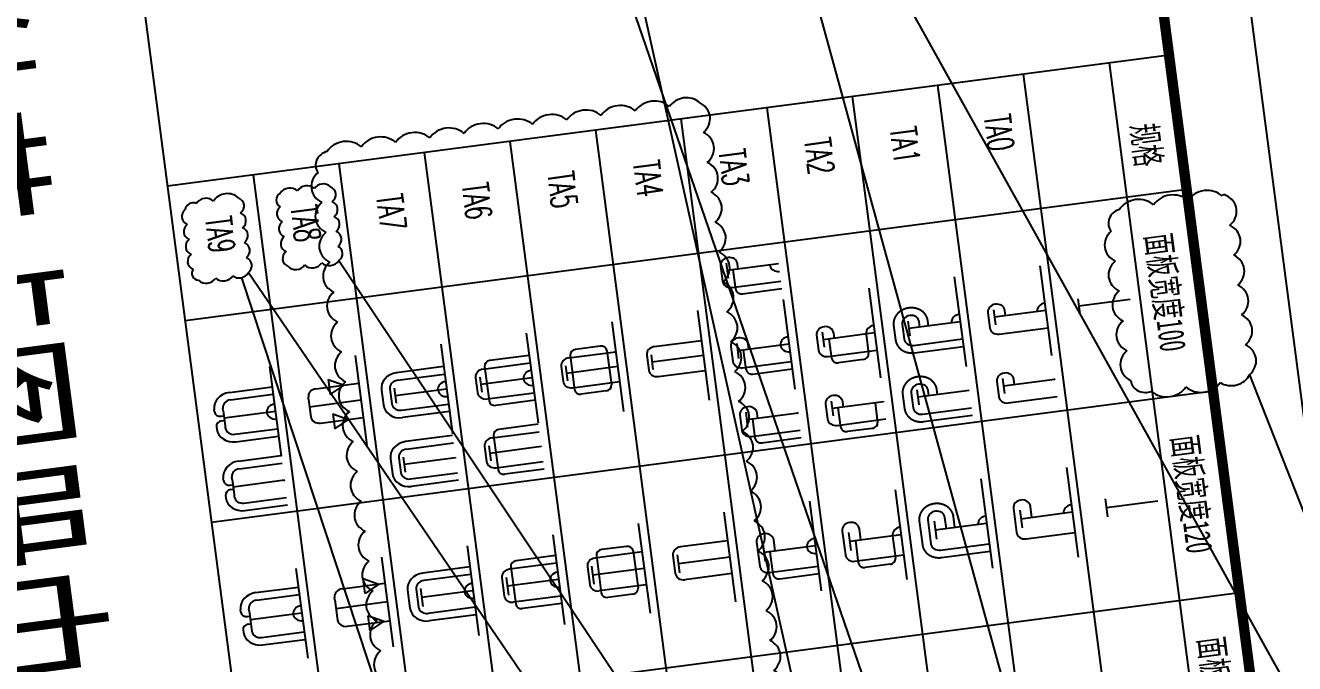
# Model space of a CAD drawing. Header units: millimetres. Extents: x -14906165 to 53546503, y 133836 to 58622790.
# Drawn here: x 42721724 to 43261366, y 40278154 to 40549494 of the extents above; entities that cross this region are included whole.
import ezdxf

# ---------------------------------------------------------------- set-up
doc = ezdxf.new("R2010")
doc.units = ezdxf.units.MM
doc.header["$LTSCALE"] = 100
doc.linetypes.add('DASHED', pattern=[8, 6, -2])
doc.layers.add('T', color=3, linetype='Continuous')
doc.layers.add('标准形式增加', color=6, linetype='Continuous')
doc.styles.add('中文GB2312', font='', dxfattribs={"width": 0.7})
doc.styles.add('英文（单）', font='romans.shx', dxfattribs={"width": 0.7})
doc.styles.get('中文GB2312').set_extended_font_data('FangSong_GB2312')

# ---------------------------------------------------------------- blocks, each defined once
blk = doc.blocks.new('*U614')
blk.add_line((0, 0), (0, 0))
at = {"ltscale": 0.5}
for p, q in [((135, -285), (135, 0)), ((0, -235), (-75, -235)), ((-75, -335), (85.1, -335))]:
    blk.add_line(p, q, dxfattribs=at)
blk.add_arc((0, 0), 50, 180, 270)
for centre, start, end in [((-75, -285), 90, 270), ((85, -285), 270, 0)]:
    blk.add_arc(centre, 50, start, end, dxfattribs=at)
at = {"layer": 'T'}
for p, q in [((0, 0), (0, -300)), ((-60, -300), (60, -300))]:
    blk.add_line(p, q, dxfattribs=at)
blk = doc.blocks.new('*U613')
at = {"ltscale": 0.5}
for p, q in [((135, -285), (135, 0)), ((0, -235), (-75, -235)), ((-75, -335), (85.1, -335))]:
    blk.add_line(p, q, dxfattribs=at)
at = {"linetype": 'DASHED'}
blk.add_lwpolyline([(0, -185), (-75, -185, 1.000004), (-75, -385), (85, -385, 0.414215), (185, -285), (185, 0)], format="xyb", dxfattribs=at)
blk.add_arc((0, 0), 50, 180, 270)
at = {"ltscale": 0.5}
for centre, start, end in [((-75, -285), 90, 270), ((85, -285), 270, 0)]:
    blk.add_arc(centre, 50, start, end, dxfattribs=at)
at = {"layer": 'T'}
for p, q in [((0, 0), (0, -300)), ((-60, -300), (60, -300))]:
    blk.add_line(p, q, dxfattribs=at)
blk = doc.blocks.new('*U612')
at = {"ltscale": 0.5}
for p, q in [((135, -285), (135, 0)), ((0, -235), (-75, -235)), ((150, -265), (0, -265)), ((-75, -335), (85.1, -335))]:
    blk.add_line(p, q, dxfattribs=at)
blk.add_lwpolyline([(0, -50), (150, -50, -0.414214), (185, -85), (185, -230)], format="xyb")
blk.add_arc((0, 0), 50, 180, 270)
for centre, start, end in [((-75, -285), 90, 270), ((85, -285), 270, 0)]:
    blk.add_arc(centre, 50, start, end, dxfattribs=at)
at = {"linetype": 'DASHED'}
blk.add_arc((150, -230), 35, 270, 0, dxfattribs=at)
at = {"layer": 'T'}
for p, q in [((0, 0), (0, -300)), ((-60, -300), (60, -300))]:
    blk.add_line(p, q, dxfattribs=at)
blk = doc.blocks.new('*U605')
at = {"ltscale": 0.5}
for p, q in [((135, -285), (135, 0)), ((0, -235), (-75, -235)), ((150, -265), (0, -265)), ((-75, -335), (85.1, -335))]:
    blk.add_line(p, q, dxfattribs=at)
at = {"linetype": 'DASHED'}
blk.add_line((185, -230), (185, 0), dxfattribs=at)
for start, end in [(180, 270), (270, 0)]:
    blk.add_arc((0, 0), 50, start, end)
at = {"ltscale": 0.5}
for centre, start, end in [((-75, -285), 90, 270), ((85, -285), 270, 0)]:
    blk.add_arc(centre, 50, start, end, dxfattribs=at)
at = {"linetype": 'DASHED'}
blk.add_arc((150, -230), 35, 270, 0, dxfattribs=at)
at = {"layer": 'T'}
for p, q in [((0, 0), (0, -300)), ((-60, -300), (60, -300))]:
    blk.add_line(p, q, dxfattribs=at)
blk = doc.blocks.new('*U611')
for p, q in [((-110, 0), (-110, -275)), ((110, 0), (110, -275)), ((-60, -325), (60, -325))]:
    blk.add_line(p, q)
for centre, start, end in [((-60, -275), 180, 270), ((60, -275), 270, 0)]:
    blk.add_arc(centre, 50, start, end)
at = {"layer": 'T'}
for p, q in [((0, 0), (0, -300)), ((-60, -300), (60, -300))]:
    blk.add_line(p, q, dxfattribs=at)
blk = doc.blocks.new('*U610')
for p, q in [((-125, -50), (125, -50)), ((-110, 0), (-110, -275)), ((110, 0), (110, -275)), ((-160, -85), (-160, -230)), ((160, -85), (160, -230)), ((-125, -265), (125, -265)), ((-60, -325), (60, -325))]:
    blk.add_line(p, q)
for centre, radius, start, end in [((-125, -85), 35, 90, 180), ((125, -85), 35, 0, 90), ((-125, -230), 35, 180, 270), ((-60, -275), 50, 180, 270), ((60, -275), 50, 270, 0), ((125, -230), 35, 270, 0)]:
    blk.add_arc(centre, radius, start, end)
at = {"layer": 'T'}
for p, q in [((0, 0), (0, -300)), ((-60, -300), (60, -300))]:
    blk.add_line(p, q, dxfattribs=at)
blk = doc.blocks.new('*U609')
for p, q in [((160, 0), (160, -230)), ((-160, 0), (-160, -230)), ((-110, 0), (-110, -275)), ((110, 0), (110, -275)), ((-125, -265), (125, -265)), ((-60, -325), (60, -325))]:
    blk.add_line(p, q)
for centre, radius, start, end in [((0, 0), 50, 180, 270), ((0, 0), 50, 270, 0), ((-125, -230), 35, 180, 270), ((-60, -275), 50, 180, 270), ((60, -275), 50, 270, 0), ((125, -230), 35, 270, 0)]:
    blk.add_arc(centre, radius, start, end)
at = {"layer": 'T'}
for p, q in [((0, 0), (0, -300)), ((-60, -300), (60, -300))]:
    blk.add_line(p, q, dxfattribs=at)
blk = doc.blocks.new('*U608')
for p, q in [((-160, 0), (-160, -275)), ((160, 0), (160, -275)), ((-110, 0), (-110, -275)), ((110, 0), (110, -275)), ((-60, -325), (60, -325)), ((-60, -375), (60, -375))]:
    blk.add_line(p, q)
for centre, radius, start, end in [((0, 0), 50, 180, 270), ((0, 0), 50, 270, 0), ((-60, -275), 100, 180, 270), ((-60, -275), 50, 180, 270), ((60, -275), 50, 270, 0), ((60, -275), 100, 270, 0)]:
    blk.add_arc(centre, radius, start, end)
at = {"layer": 'T'}
for p, q in [((0, 0), (0, -300)), ((-60, -300), (60, -300))]:
    blk.add_line(p, q, dxfattribs=at)
blk = doc.blocks.new('*U607')
for p, q in [((-125, -250), (-125, 0)), ((125, -250), (125, 0)), ((-175, -122.1), (-125, -35.5)), ((-125, -35.5), (-75, -122.1)), ((125, -35.5), (75, -122.1)), ((175, -122.1), (125, -35.5)), ((-75, -122.1), (-175, -122.1)), ((75, -122.1), (175, -122.1)), ((-60, -300), (-75, -300)), ((60, -300), (75, -300))]:
    blk.add_line(p, q)
for centre, start, end in [((-75, -250), 180, 270), ((75, -250), 270, 0)]:
    blk.add_arc(centre, 50, start, end)
at = {"layer": 'T'}
for p, q in [((0, 0), (0, -300)), ((-60, -300), (60, -300))]:
    blk.add_line(p, q, dxfattribs=at)
blk = doc.blocks.new('*U606')
for p, q in [((-175, -250), (-175, 0)), ((-125, -250), (-125, 0)), ((125, -250), (125, 0)), ((175, -250), (175, 0)), ((-60, -300), (-75, -300)), ((-60, -350), (-75, -350)), ((-25, -315), (-25, -300)), ((25, -315), (25, -300)), ((60, -300), (75, -300)), ((60, -350), (75, -350))]:
    blk.add_line(p, q)
for centre, radius, start, end in [((0, 0), 50, 180, 270), ((0, 0), 50, 270, 0), ((-75, -250), 100, 180, 270), ((-75, -250), 50, 180, 270), ((75, -250), 50, 270, 0), ((75, -250), 100, 270, 0), ((-60, -315), 35, 270, 0), ((60, -315), 35, 180, 270)]:
    blk.add_arc(centre, radius, start, end)
at = {"layer": 'T'}
for p, q in [((0, 0), (0, -300)), ((-60, -300), (60, -300))]:
    blk.add_line(p, q, dxfattribs=at)
blk = doc.blocks.new('*U615')
at = {"layer": 'T'}
for p, q in [((0, 0), (0, -300)), ((-60, -300), (60, -300))]:
    blk.add_line(p, q, dxfattribs=at)
blk = doc.blocks.new('*U839')
for p, q in [((-165, -250), (-165, 0)), ((-115, -250), (-115, 0)), ((115, -250), (115, 0)), ((165, -250), (165, 0)), ((-50, -300), (-65, -300)), ((-50, -350), (-65, -350)), ((-15, -315), (-15, -300)), ((15, -315), (15, -300)), ((50, -300), (65, -300)), ((50, -350), (65, -350))]:
    blk.add_line(p, q)
for centre, radius, start, end in [((0, 0), 50, 180, 270), ((0, 0), 50, 270, 0), ((-65, -250), 100, 180, 270), ((-65, -250), 50, 180, 270), ((65, -250), 50, 270, 0), ((65, -250), 100, 270, 0), ((-50, -315), 35, 270, 0), ((50, -315), 35, 180, 270)]:
    blk.add_arc(centre, radius, start, end)
at = {"layer": 'T'}
for p, q in [((0, 0), (0, -300)), ((-50, -300), (50, -300))]:
    blk.add_line(p, q, dxfattribs=at)
blk = doc.blocks.new('*U849')
for p, q in [((-115, -250), (-115, 0)), ((115, -250), (115, 0)), ((-165, -172.2), (-115, -85.6)), ((-65, -172.2), (-115, -85.6)), ((65, -172.2), (115, -85.6)), ((165, -172.2), (115, -85.6)), ((-165, -172.2), (-65, -172.2)), ((65, -172.2), (165, -172.2)), ((-50, -300), (-65, -300)), ((50, -300), (65, -300))]:
    blk.add_line(p, q)
for centre, start, end in [((-65, -250), 180, 270), ((65, -250), 270, 0)]:
    blk.add_arc(centre, 50, start, end)
at = {"layer": 'T'}
for p, q in [((0, 0), (0, -300)), ((-50, -300), (50, -300))]:
    blk.add_line(p, q, dxfattribs=at)
blk = doc.blocks.new('*U848')
for p, q in [((-150, 0), (-150, -275)), ((150, 0), (150, -275)), ((-100, -275), (-100, 0)), ((100, -275), (100, 0)), ((-50, -325), (50, -325)), ((-50, -375), (50, -375))]:
    blk.add_line(p, q)
for centre, radius, start, end in [((0, 0), 50, 180, 270), ((0, 0), 50, 270, 0), ((-50, -275), 100, 180, 270), ((-50, -275), 50, 180, 270), ((50, -275), 100, 270, 0), ((50, -275), 50, 270, 0)]:
    blk.add_arc(centre, radius, start, end)
at = {"layer": 'T'}
for p, q in [((0, 0), (0, -300)), ((-50, -300), (50, -300))]:
    blk.add_line(p, q, dxfattribs=at)
blk = doc.blocks.new('*U847')
for p, q in [((150, 0), (150, -230)), ((-150, 0), (-150, -230)), ((-100, -275), (-100, 0)), ((100, -275), (100, 0)), ((-115, -265), (115, -265)), ((-50, -325), (50, -325))]:
    blk.add_line(p, q)
for centre, radius, start, end in [((0, 0), 50, 180, 270), ((0, 0), 50, 270, 0), ((-115, -230), 35, 180, 270), ((-50, -275), 50, 180, 270), ((50, -275), 50, 270, 0), ((115, -230), 35, 270, 0)]:
    blk.add_arc(centre, radius, start, end)
at = {"layer": 'T'}
for p, q in [((0, 0), (0, -300)), ((-50, -300), (50, -300))]:
    blk.add_line(p, q, dxfattribs=at)
blk = doc.blocks.new('*U846')
for p, q in [((-115, -50), (115, -50)), ((-100, -275), (-100, 0)), ((100, -275), (100, 0)), ((-150, -85), (-150, -230)), ((150, -85), (150, -230)), ((-115, -265), (115, -265)), ((-50, -325), (50, -325))]:
    blk.add_line(p, q)
for centre, radius, start, end in [((-115, -85), 35, 90, 180), ((115, -85), 35, 0, 90), ((-115, -230), 35, 180, 270), ((-50, -275), 50, 180, 270), ((50, -275), 50, 270, 0), ((115, -230), 35, 270, 0)]:
    blk.add_arc(centre, radius, start, end)
at = {"layer": 'T'}
for p, q in [((0, 0), (0, -300)), ((-50, -300), (50, -300))]:
    blk.add_line(p, q, dxfattribs=at)
blk = doc.blocks.new('*U845')
for p, q in [((-100, -275), (-100, 0)), ((100, -275), (100, 0)), ((-50, -325), (50, -325))]:
    blk.add_line(p, q)
for centre, start, end in [((-50, -275), 180, 270), ((50, -275), 270, 0)]:
    blk.add_arc(centre, 50, start, end)
at = {"layer": 'T'}
for p, q in [((0, 0), (0, -300)), ((-50, -300), (50, -300))]:
    blk.add_line(p, q, dxfattribs=at)
blk = doc.blocks.new('*U844')
at = {"ltscale": 0.5}
for p, q in [((115, -285), (115, 0)), ((0, -235), (-35, -235)), ((130, -265), (0, -265)), ((-35, -335), (65, -335))]:
    blk.add_line(p, q, dxfattribs=at)
at = {"linetype": 'DASHED'}
blk.add_line((165, -230), (165, 0), dxfattribs=at)
for start, end in [(180, 270), (270, 0)]:
    blk.add_arc((0, 0), 50, start, end)
at = {"ltscale": 0.5}
for centre, start, end in [((-35, -285), 90, 270), ((65, -285), 270, 0)]:
    blk.add_arc(centre, 50, start, end, dxfattribs=at)
at = {"linetype": 'DASHED'}
blk.add_arc((130, -230), 35, 270, 0, dxfattribs=at)
at = {"layer": 'T'}
for p, q in [((0, 0), (0, -300)), ((-50, -300), (50, -300))]:
    blk.add_line(p, q, dxfattribs=at)
blk = doc.blocks.new('*U843')
at = {"ltscale": 0.5}
for p, q in [((115, -285), (115, 0)), ((0, -235), (-35, -235)), ((130, -265), (0, -265)), ((-35, -335), (65, -335))]:
    blk.add_line(p, q, dxfattribs=at)
for p, q in [((0, -50), (130, -50)), ((165, -85), (165, -230))]:
    blk.add_line(p, q)
for centre, radius, start, end in [((0, 0), 50, 180, 270), ((130, -85), 35, 0, 90)]:
    blk.add_arc(centre, radius, start, end)
for centre, start, end in [((-35, -285), 90, 270), ((65, -285), 270, 0)]:
    blk.add_arc(centre, 50, start, end, dxfattribs=at)
at = {"linetype": 'DASHED'}
blk.add_arc((130, -230), 35, 270, 0, dxfattribs=at)
at = {"layer": 'T'}
for p, q in [((0, 0), (0, -300)), ((-50, -300), (50, -300))]:
    blk.add_line(p, q, dxfattribs=at)
blk = doc.blocks.new('*U842')
at = {"ltscale": 0.5}
for p, q in [((115, -285), (115, 0)), ((0, -235), (-35, -235)), ((-35, -335), (65, -335))]:
    blk.add_line(p, q, dxfattribs=at)
at = {"linetype": 'DASHED'}
for p, q in [((165, -285), (165, 0)), ((0, -185), (-35, -185)), ((-35, -385), (65, -385))]:
    blk.add_line(p, q, dxfattribs=at)
blk.add_arc((0, 0), 50, 180, 270)
for centre, start, end in [((-35, -285), 89.99978, 270.00022), ((65, -285), 270, 0)]:
    blk.add_arc(centre, 100, start, end, dxfattribs=at)
at = {"ltscale": 0.5}
for centre, start, end in [((-35, -285), 90, 270), ((65, -285), 270, 0)]:
    blk.add_arc(centre, 50, start, end, dxfattribs=at)
at = {"layer": 'T'}
for p, q in [((0, 0), (0, -300)), ((-50, -300), (50, -300))]:
    blk.add_line(p, q, dxfattribs=at)
blk = doc.blocks.new('*U841')
blk.add_line((0, 0), (0, 0))
at = {"ltscale": 0.5}
for p, q in [((115, -285), (115, 0)), ((0, -235), (-35, -235)), ((-35, -335), (65, -335))]:
    blk.add_line(p, q, dxfattribs=at)
blk.add_arc((0, 0), 50, 180, 270)
for centre, start, end in [((-35, -285), 90, 270), ((65, -285), 270, 0)]:
    blk.add_arc(centre, 50, start, end, dxfattribs=at)
at = {"layer": 'T'}
for p, q in [((0, 0), (0, -300)), ((-50, -300), (50, -300))]:
    blk.add_line(p, q, dxfattribs=at)
blk = doc.blocks.new('*U840')
at = {"layer": 'T'}
for p, q in [((0, 0), (0, -300)), ((-50, -300), (50, -300))]:
    blk.add_line(p, q, dxfattribs=at)
blk = doc.blocks.new('*U856')
for p, q in [((-165, -250), (-165, 0)), ((-115, -250), (-115, 0)), ((115, -250), (115, 0)), ((165, -250), (165, 0)), ((-50, -300), (-65, -300)), ((-50, -350), (-65, -350)), ((-15, -315), (-15, -300)), ((15, -315), (15, -300)), ((50, -300), (65, -300)), ((50, -350), (65, -350))]:
    blk.add_line(p, q)
for centre, radius, start, end in [((0, 0), 1, 180, 270), ((0, 0), 1, 270, 0), ((-65, -250), 100, 180, 270), ((-65, -250), 50, 180, 270), ((65, -250), 50, 270, 0), ((65, -250), 100, 270, 0), ((-50, -315), 35, 270, 0), ((50, -315), 35, 180, 270)]:
    blk.add_arc(centre, radius, start, end)
at = {"layer": 'T'}
for p, q in [((0, 0), (0, -300)), ((-50, -300), (50, -300))]:
    blk.add_line(p, q, dxfattribs=at)
blk = doc.blocks.new('*U855')
for p, q in [((-150, 0), (-150, -275)), ((150, 0), (150, -275)), ((-100, -275), (-100, 0)), ((100, -275), (100, 0)), ((-50, -325), (50, -325)), ((-50, -375), (50, -375))]:
    blk.add_line(p, q)
for centre, radius, start, end in [((0, 0), 1, 180, 270), ((0, 0), 1, 270, 0), ((-50, -275), 100, 180, 270), ((-50, -275), 50, 180, 270), ((50, -275), 100, 270, 0), ((50, -275), 50, 270, 0)]:
    blk.add_arc(centre, radius, start, end)
at = {"layer": 'T'}
for p, q in [((0, 0), (0, -300)), ((-50, -300), (50, -300))]:
    blk.add_line(p, q, dxfattribs=at)
blk = doc.blocks.new('*U854')
for p, q in [((150, 0), (150, -230)), ((-150, 0), (-150, -230)), ((-100, -275), (-100, 0)), ((100, -275), (100, 0)), ((-115, -265), (115, -265)), ((-50, -325), (50, -325))]:
    blk.add_line(p, q)
for centre, radius, start, end in [((0, 0), 1, 180, 270), ((0, 0), 1, 270, 0), ((-115, -230), 35, 180, 270), ((-50, -275), 50, 180, 270), ((50, -275), 50, 270, 0), ((115, -230), 35, 270, 0)]:
    blk.add_arc(centre, radius, start, end)
at = {"layer": 'T'}
for p, q in [((0, 0), (0, -300)), ((-50, -300), (50, -300))]:
    blk.add_line(p, q, dxfattribs=at)
blk = doc.blocks.new('*U853')
at = {"ltscale": 0.5}
for p, q in [((115, -285), (115, 0)), ((0, -235), (-35, -235)), ((130, -265), (0, -265)), ((-35, -335), (65, -335))]:
    blk.add_line(p, q, dxfattribs=at)
at = {"linetype": 'DASHED'}
blk.add_line((165, -230), (165, 0), dxfattribs=at)
for start, end in [(180, 270), (270, 0)]:
    blk.add_arc((0, 0), 1, start, end)
at = {"ltscale": 0.5}
for centre, start, end in [((-35, -285), 90, 270), ((65, -285), 270, 0)]:
    blk.add_arc(centre, 50, start, end, dxfattribs=at)
at = {"linetype": 'DASHED'}
blk.add_arc((130, -230), 35, 270, 0, dxfattribs=at)
at = {"layer": 'T'}
for p, q in [((0, 0), (0, -300)), ((-50, -300), (50, -300))]:
    blk.add_line(p, q, dxfattribs=at)
blk = doc.blocks.new('*U852')
at = {"ltscale": 0.5}
for p, q in [((115, -285), (115, 0)), ((0, -235), (-35, -235)), ((130, -265), (0, -265)), ((-35, -335), (65, -335))]:
    blk.add_line(p, q, dxfattribs=at)
for p, q in [((0, -50), (130, -50)), ((165, -85), (165, -230))]:
    blk.add_line(p, q)
for centre, radius, start, end in [((0, 0), 1, 180, 270), ((130, -85), 35, 0, 90)]:
    blk.add_arc(centre, radius, start, end)
for centre, start, end in [((-35, -285), 90, 270), ((65, -285), 270, 0)]:
    blk.add_arc(centre, 50, start, end, dxfattribs=at)
at = {"linetype": 'DASHED'}
blk.add_arc((130, -230), 35, 270, 0, dxfattribs=at)
at = {"layer": 'T'}
for p, q in [((0, 0), (0, -300)), ((-50, -300), (50, -300))]:
    blk.add_line(p, q, dxfattribs=at)
blk = doc.blocks.new('*U851')
at = {"ltscale": 0.5}
for p, q in [((115, -285), (115, 0)), ((0, -235), (-35, -235)), ((-35, -335), (65, -335))]:
    blk.add_line(p, q, dxfattribs=at)
at = {"linetype": 'DASHED'}
for p, q in [((165, -285), (165, 0)), ((0, -185), (-35, -185)), ((-35, -385), (65, -385))]:
    blk.add_line(p, q, dxfattribs=at)
blk.add_arc((0, 0), 1, 180, 270)
for centre, start, end in [((-35, -285), 89.99978, 270.00022), ((65, -285), 270, 0)]:
    blk.add_arc(centre, 100, start, end, dxfattribs=at)
at = {"ltscale": 0.5}
for centre, start, end in [((-35, -285), 90, 270), ((65, -285), 270, 0)]:
    blk.add_arc(centre, 50, start, end, dxfattribs=at)
at = {"layer": 'T'}
for p, q in [((0, 0), (0, -300)), ((-50, -300), (50, -300))]:
    blk.add_line(p, q, dxfattribs=at)
blk = doc.blocks.new('*U850')
blk.add_line((0, 0), (0, 0))
at = {"ltscale": 0.5}
for p, q in [((115, -285), (115, 0)), ((0, -235), (-35, -235)), ((-35, -335), (65, -335))]:
    blk.add_line(p, q, dxfattribs=at)
blk.add_arc((0, 0), 1, 180, 270)
for centre, start, end in [((-35, -285), 90, 270), ((65, -285), 270, 0)]:
    blk.add_arc(centre, 50, start, end, dxfattribs=at)
at = {"layer": 'T'}
for p, q in [((0, 0), (0, -300)), ((-50, -300), (50, -300))]:
    blk.add_line(p, q, dxfattribs=at)
blk = doc.blocks.new('*U881')
at = {"ltscale": 0.5}
for p, q in [((115, -285), (115, 0)), ((0, -235), (-35, -235)), ((130, -265), (0, -265)), ((-35, -335), (65, -335))]:
    blk.add_line(p, q, dxfattribs=at)
at = {"linetype": 'DASHED'}
blk.add_line((165, -230), (165, 0), dxfattribs=at)
for radius, start, end in [(1, 180, 270), (50, 270, 0)]:
    blk.add_arc((0, 0), radius, start, end)
at = {"ltscale": 0.5}
for centre, start, end in [((-35, -285), 90, 270), ((65, -285), 270, 0)]:
    blk.add_arc(centre, 50, start, end, dxfattribs=at)
at = {"linetype": 'DASHED'}
blk.add_arc((130, -230), 35, 270, 0, dxfattribs=at)
at = {"layer": 'T'}
for p, q in [((0, 0), (0, -300)), ((-50, -300), (50, -300))]:
    blk.add_line(p, q, dxfattribs=at)
blk = doc.blocks.new('绘图要素标准库V1.0 - 0416')
for p, q in [((-549616.1, 656002.9), (-528616.1, 656002.9)), ((-529116.1, 655502.9), (-547116.1, 655502.9)), ((-538116.1, 655502.9), (-538116.1, 649652.4)), ((-538116.1, 655502.9), (-538116.1, 652152.4)), ((-537216.1, 655502.9), (-537216.1, 649652.4)), ((-535866.1, 655502.9), (-535866.1, 649652.4)), ((-534516.1, 655502.9), (-534516.1, 649652.4)), ((-538116.1, 655152.9), (-529116.1, 655152.9)), ((-529116.1, 654652.9), (-538116.1, 654652.9)), ((-529116.1, 654152.9), (-538116.1, 654152.9)), ((-529116.1, 653652.9), (-538116.1, 653652.9)), ((-538116.1, 653152.9), (-529116.1, 653152.9)), ((-529116.1, 652652.4), (-538116.1, 652652.4)), ((-538116.1, 652152.4), (-529116.1, 652152.4)), ((-538116.1, 651652.4), (-529116.1, 651652.4)), ((-538116.1, 651152.4), (-529116.1, 651152.4)), ((-538116.1, 650652.4), (-529116.1, 650652.4)), ((-538116.1, 650152.4), (-529116.1, 650152.4)), ((-543516.1, 649652.4), (-529116.1, 649652.4))]:
    blk.add_line(p, q)
at = {"color": 5}
for p, q in [((-536841.1, 654602.9), (-536241.1, 654602.9)), ((-535491.1, 654602.9), (-534891.1, 654602.9)), ((-536841.1, 654102.9), (-536241.1, 654102.9)), ((-535491.1, 654102.9), (-534891.1, 654102.9)), ((-536841.1, 653602.9), (-536241.1, 653602.9)), ((-535491.1, 653602.9), (-534891.1, 653602.9)), ((-536841.1, 653102.9), (-536241.1, 653102.9)), ((-535491.1, 653102.9), (-534891.1, 653102.9)), ((-536841.1, 652602.4), (-536241.1, 652602.4)), ((-535491.1, 652602.4), (-534891.1, 652602.4)), ((-536841.1, 652102.4), (-536241.1, 652102.4)), ((-535491.1, 652102.4), (-534891.1, 652102.4)), ((-536841.1, 651602.4), (-536241.1, 651602.4)), ((-535491.1, 651602.4), (-534891.1, 651602.4)), ((-536841.1, 651102.4), (-536241.1, 651102.4)), ((-535491.1, 651102.4), (-534891.1, 651102.4)), ((-536841.1, 650602.4), (-536241.1, 650602.4)), ((-535491.1, 650602.4), (-534891.1, 650602.4)), ((-536841.1, 650102.4), (-536241.1, 650102.4)), ((-535491.1, 650102.4), (-534891.1, 650102.4))]:
    blk.add_line(p, q, dxfattribs=at)
at = {"const_width": 60}
blk.add_lwpolyline([(-547116.1, 655502.9), (-529116.1, 655502.9), (-529116.1, 626802.9), (-547116.1, 626802.9)], close=True, dxfattribs=at)
at = {"layer": '标准形式增加'}
for p, q in [((-491817.7, 670253.6), (-542863.2, 652593.1)), ((-537480, 650580.3), (-491817.7, 670253.6)), ((-537478.6, 650051.7), (-491817.7, 670253.6)), ((-535943.7, 655724.4), (-491817.7, 665322.6)), ((-563551, 648065), (-491817.7, 660843.5)), ((-625997.6, 642969), (-491817.7, 659196.4)), ((-537450.6, 650007.9), (-491817.7, 657623.8)), ((-564910.2, 650496.3), (-491915.8, 656165.3))]:
    blk.add_line(p, q, dxfattribs=at)
blk.add_xline((-506039.8, 656002.9), (1, 0), dxfattribs=at)
for points in [[(-537143.7, 655724.4, -0.5), (-536943.7, 655724.4, -0.5), (-536743.7, 655724.4, -0.5), (-536543.7, 655724.4, -0.5), (-536343.7, 655724.4, -0.5), (-536143.7, 655724.4, -0.5), (-535943.7, 655724.4, -0.5), (-535918, 655550.1, -0.5), (-535918, 655350.1, -0.5), (-535918, 655150.1, -0.5), (-536006.8, 655038.8, -0.5), (-536206.8, 655038.8, -0.5), (-536406.8, 655038.8, -0.5), (-536606.8, 655038.8, -0.5), (-536806.8, 655038.8, -0.5), (-537006.8, 655038.8, -0.5), (-537143.7, 655101.9, -0.5), (-537143.7, 655301.9, -0.5), (-537143.7, 655501.9, -0.5), (-537143.7, 655701.9, -0.5)], [(-538208.1, 652770.5, -0.5), (-538008.1, 652770.5, -0.5), (-537808.1, 652770.5, -0.5), (-537608.1, 652770.5, -0.5), (-537408.1, 652770.5, -0.5), (-537208.1, 652770.5, -0.5), (-537008.1, 652770.5, -0.5), (-536808.1, 652770.5, -0.5), (-536608.1, 652770.5, -0.5), (-536408.1, 652770.5, -0.5), (-536208.1, 652770.5, -0.5), (-536008.1, 652770.5, -0.5), (-535808.1, 652770.5, -0.5), (-535608.1, 652770.5, -0.5), (-535408.1, 652770.5, -0.5), (-535208.1, 652770.5, -0.5), (-535008.1, 652770.5, -0.5), (-534808.1, 652770.5, -0.5), (-534608.1, 652770.5, -0.5), (-534408.1, 652770.5, -0.5), (-534208.1, 652770.5, -0.5), (-534008.1, 652770.5, -0.5), (-533808.1, 652770.5, -0.5), (-533608.1, 652770.5, -0.5), (-533408.1, 652770.5, -0.5), (-533208.1, 652770.5, -0.5), (-533008.1, 652770.5, -0.5), (-532808.1, 652770.5, -0.5), (-532608.1, 652770.5, -0.5), (-532408.1, 652770.5, -0.5), (-532208.1, 652770.5, -0.5), (-532008.1, 652770.5, -0.5), (-531808.1, 652770.5, -0.5), (-531608.1, 652770.5, -0.5), (-531408.1, 652770.5, -0.5), (-531208.1, 652770.5, -0.5), (-531008.1, 652770.5, -0.5), (-530808.1, 652770.5, -0.5), (-530608.1, 652770.5, -0.5), (-530408.1, 652770.5, -0.5), (-530208.1, 652770.5, -0.5), (-530008.1, 652770.5, -0.5), (-529808.1, 652770.5, -0.5), (-529608.1, 652770.5, -0.5), (-529408.1, 652770.5, -0.5), (-529208.1, 652770.5, -0.5), (-529008.1, 652770.5, -0.5), (-528863.9, 652714.7, -0.5), (-528863.9, 652514.7, -0.5), (-528863.9, 652314.7, -0.5), (-528863.9, 652114.7, -0.5), (-528863.9, 651914.7, -0.5), (-528863.9, 651714.7, -0.5), (-528863.9, 651514.7, -0.5), (-528863.9, 651314.7, -0.5), (-528863.9, 651114.7, -0.5), (-528863.9, 650914.7, -0.5), (-528863.9, 650714.7, -0.5), (-528876.3, 650527, -0.5), (-529076.3, 650527, -0.5), (-529276.3, 650527, -0.5), (-529476.3, 650527, -0.5), (-529676.3, 650527, -0.5), (-529876.3, 650527, -0.5), (-530076.3, 650527, -0.5), (-530276.3, 650527, -0.5), (-530476.3, 650527, -0.5), (-530676.3, 650527, -0.5), (-530876.3, 650527, -0.5), (-531076.3, 650527, -0.5), (-531276.3, 650527, -0.5), (-531476.3, 650527, -0.5), (-531676.3, 650527, -0.5), (-531876.3, 650527, -0.5), (-532076.3, 650527, -0.5), (-532276.3, 650527, -0.5), (-532476.3, 650527, -0.5), (-532676.3, 650527, -0.5), (-532876.3, 650527, -0.5), (-533076.3, 650527, -0.5), (-533276.3, 650527, -0.5), (-533476.3, 650527, -0.5), (-533676.3, 650527, -0.5), (-533876.3, 650527, -0.5), (-534076.3, 650527, -0.5), (-534276.3, 650527, -0.5), (-534476.3, 650527, -0.5), (-534676.3, 650527, -0.5), (-534876.3, 650527, -0.5), (-535076.3, 650527, -0.5), (-535276.3, 650527, -0.5), (-535476.3, 650527, -0.5), (-535676.3, 650527, -0.5), (-535876.3, 650527, -0.5), (-536076.3, 650527, -0.5), (-536276.3, 650527, -0.5), (-536476.3, 650527, -0.5), (-536676.3, 650527, -0.5), (-536876.3, 650527, -0.5), (-537076.3, 650527, -0.5), (-537276.3, 650527, -0.5), (-537476.3, 650527, -0.5), (-537676.3, 650527, -0.5), (-537876.3, 650527, -0.5), (-538076.3, 650527, -0.5), (-538208.1, 650595.2, -0.5), (-538208.1, 650795.2, -0.5), (-538208.1, 650995.2, -0.5), (-538208.1, 651195.2, -0.5), (-538208.1, 651395.2, -0.5), (-538208.1, 651595.2, -0.5), (-538208.1, 651795.2, -0.5), (-538208.1, 651995.2, -0.5), (-538208.1, 652195.2, -0.5), (-538208.1, 652395.2, -0.5), (-538208.1, 652595.2, -0.5)], [(-537973.6, 650586.7, -0.520567), (-537873.6, 650586.7, -0.520567), (-537773.6, 650586.7, -0.520567), (-537673.6, 650586.7, -0.520567), (-537573.6, 650586.7, -0.520567), (-537480, 650580.3, -0.520567), (-537480, 650480.3, -0.520567), (-537480, 650380.3, -0.520567), (-537484, 650284.4, -0.520567), (-537584, 650284.4, -0.520567), (-537684, 650284.4, -0.520567), (-537784, 650284.4, -0.520567), (-537884, 650284.4, -0.520567), (-537973.6, 650294.8, -0.520567), (-537973.6, 650394.8, -0.520567), (-537973.6, 650494.8, -0.520567)], [(-537978.6, 650051.7, -0.520567), (-537878.6, 650051.7, -0.520567), (-537778.6, 650051.7, -0.520567), (-537678.6, 650051.7, -0.520567), (-537578.6, 650051.7, -0.520567), (-537478.6, 650051.7, -0.520567), (-537470.5, 649959.8, -0.520567), (-537470.5, 649859.8, -0.520567), (-537470.5, 649759.8, -0.520567), (-537547.2, 649736.6, -0.520567), (-537647.2, 649736.6, -0.520567), (-537747.2, 649736.6, -0.520567), (-537847.2, 649736.6, -0.520567), (-537947.2, 649736.6, -0.520567), (-537978.6, 649805.1, -0.520567), (-537978.6, 649905.1, -0.520567)]]:
    blk.add_lwpolyline(points, format="xyb", close=True, dxfattribs=at)
for name, p in [('*U840', (-536541.1, 655096.7)), ('*U615', (-535191.1, 655102.3)), ('*U841', (-536541.1, 654602.9)), ('*U850', (-536080.7, 654602.9)), ('*U614', (-535191.1, 654602.9)), ('*U842', (-536541.1, 654102.9)), ('*U851', (-536080.7, 654102.9)), ('*U613', (-535191.1, 654102.9)), ('*U843', (-536541.1, 653602.9)), ('*U852', (-536080.7, 653602.9)), ('*U612', (-535191.1, 653602.9)), ('*U881', (-537078.5, 653102.9)), ('*U844', (-536541.1, 653102.9)), ('*U853', (-536080.7, 653102.9)), ('*U605', (-535191.1, 653102.9)), ('*U845', (-536541.1, 652602.4)), ('*U611', (-535191.1, 652602.4)), ('*U846', (-536541.1, 652102.4)), ('*U610', (-535191.1, 652102.4)), ('*U847', (-536541.1, 651602.4)), ('*U854', (-536080.7, 651602.4)), ('*U609', (-535191.1, 651602.4)), ('*U848', (-536541.1, 651102.4)), ('*U855', (-536080.7, 651102.4)), ('*U608', (-535191.1, 651102.4)), ('*U849', (-536541.1, 650602.4)), ('*U607', (-535191.1, 650602.4)), ('*U839', (-536541.1, 650102.4)), ('*U856', (-536080.7, 650102.4)), ('*U606', (-535191.1, 650102.4))]:
    blk.add_blockref(name, p)
at = {"width": 0.7}
for s, height, style, p in [('规格', 150, '中文GB2312', (-537687.5, 655231.4)), ('面板宽度100', 150, '中文GB2312', (-536950.6, 655231.4)), ('面板宽度120', 150, '中文GB2312', (-535600.6, 655231.4)), ('面板宽度150', 150, '中文GB2312', (-534250.6, 655231.4)), ('TA0', 150, '英文（单）', (-537874, 654393.9)), ('TA1', 150, '英文（单）', (-537874, 653843.9)), ('TA2', 150, '英文（单）', (-537874, 653343.9)), ('TA3', 150, '英文（单）', (-537874, 652843.9)), ('TA4', 150, '英文（单）', (-537874, 652343.4)), ('TA5', 150, '英文（单）', (-537874, 651843.4)), ('TA6', 150, '英文（单）', (-537874, 651343.4)), ('TA7', 150, '英文（单）', (-537874, 650843.4)), ('TA8', 150, '英文（单）', (-537874, 650343.4)), ('TA9', 150, '英文（单）', (-537874, 649843.4)), ('优先选用其他节点图册中没有的贯穿孔，', 800, '中文GB2312', (-543353.5, 648072.9))]:
    blk.add_text(s, height=height, dxfattribs=dict(at, style=style)).set_placement(p)

msp = doc.modelspace()

# ---------------------------------------------------------------- block references
at = {"lineweight": 5, "xscale": 64.06802830554443, "yscale": 73.4024339265743, "zscale": 64.06802830554443, "rotation": 277.4624694947158}
msp.add_blockref('绘图要素标准库V1.0 - 0416', (-22373, 103764), dxfattribs=at)

doc.saveas('drawing.dxf')
